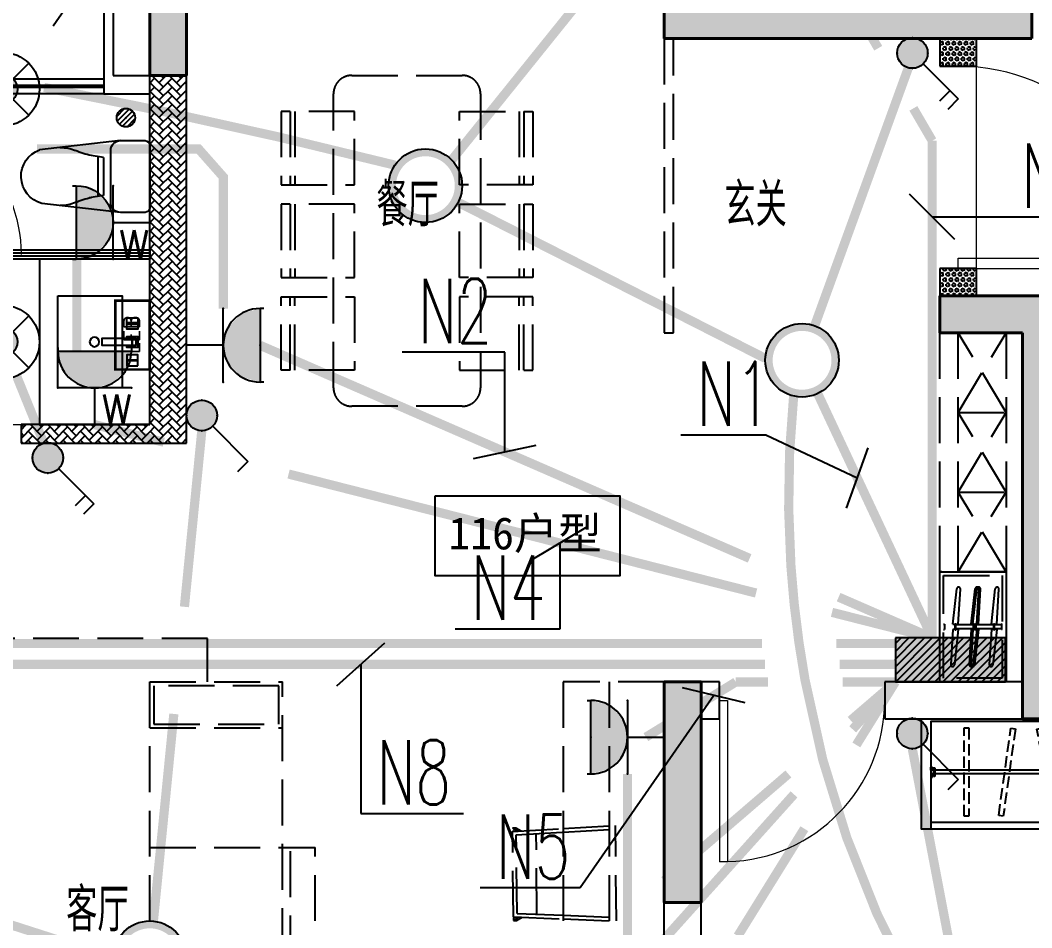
# Model space of a CAD drawing. Extents: x 3753737 to 4713801, y -857380 to 24339.
# Drawn here: x 4643144 to 4648649, y -734183 to -729246 of the extents above; entities that cross this region are included whole.
import ezdxf
from ezdxf.enums import TextEntityAlignment as Align

# ---------------------------------------------------------------- set-up
doc = ezdxf.new("R2010")
doc.units = 0
doc.header["$LTSCALE"] = 1000
doc.header["$MEASUREMENT"] = 0
for name, pattern in [('3.5方案汇报，与郭总、侯月琴确定户型_t8$0$高层_t8$0$DASH', [0.35, 0.25, -0.1]), ('A户型$0$DASH', [0.35, 0.25, -0.1]), ('DASH', [0.35, 0.25, -0.1])]:
    doc.linetypes.add(name, pattern=pattern)
doc.layers.get('0').update_dxf_attribs({"linetype": 'CONTINUOUS'})
for name, color, linetype in [('!!电气', 1, 'CONTINUOUS'), ('3.5方案汇报，与郭总、侯月琴确定户型_t8$0$高层_t8$0$LS-家具-LB', 8, 'CONTINUOUS'), ('5fur', 175, 'CONTINUOUS'), ('CURTWALL', 4, 'CONTINUOUS'), ('DIM-照明', 7, 'CONTINUOUS'), ('EQUIP-插座', 3, 'CONTINUOUS'), ('EQUIP-照明', 3, 'CONTINUOUS'), ('EQUIP-箱柜', 3, 'CONTINUOUS'), ('IP-bath&kitchen-JOHNSON', 4, 'CONTINUOUS'), ('LS-家具-LB', 8, 'CONTINUOUS'), ('LVTRY', 252, 'CONTINUOUS'), ('P-bath&kitchen-JOHNSON', 4, 'CONTINUOUS'), ('TEL_TEXT', 7, 'CONTINUOUS'), ('WALL', 252, 'CONTINUOUS'), ('WIRE-照明', 2, 'CONTINUOUS'), ('保温', 6, 'CONTINUOUS')]:
    doc.layers.add(name, color=color, linetype=linetype)
for name, color, linetype, lineweight in [('COLUMN', 252, 'CONTINUOUS', 40), ('EQUIP-消防', 3, 'CONTINUOUS', 20), ('PUB_HATCH', 8, 'CONTINUOUS', 9), ('PUB_TEXT', 7, 'CONTINUOUS', 20), ('WINDOW', 146, 'CONTINUOUS', 20)]:
    doc.layers.add(name, color=color, linetype=linetype, lineweight=lineweight)
doc.styles.add('_TCH_LABEL', font='COMPLEX', dxfattribs={"bigfont": 'GBCBIG'})
doc.styles.add('_TEL_DIM', font='SIMPLEX', dxfattribs={"width": 0.8, "height": 3.5, "bigfont": 'HZTXT'})
doc.styles.get("Standard").update_dxf_attribs({"font": 'gbenor.shx', "bigfont": 'gbcbig.shx'})
doc.styles.add('黑体', font='simhei.ttf')
pattern_1 = [(45, (0, 0), (0, 47.4157523), [100.584, -33.528]), (135, (23.708, 23.708), (3e-15, 47.4157523), [100.584, -33.528])]
pattern_2 = [(90, (0, 0), (-16.49778, 1e-15), [9.525, -19.05]), (210, (0, 0), (8.24889, -14.2874966), [9.525, -19.05]), (150, (6e-16, 9.525), (-8.24889, -14.2874966), [9.525, -19.05])]

# ---------------------------------------------------------------- blocks, each defined once
blk = doc.blocks.new('$lvtry$00000171')
for p, q in [((-74.2, 10.6), (-10.6, 74.2)), ((-69.8, -27.4), (27.4, 69.8)), ((-53, -53), (53, 53)), ((-27.4, -69.8), (69.8, 27.4)), ((10.6, -74.2), (74.2, -10.6))]:
    blk.add_line(p, q)
blk.add_circle((0, 0), 75)
blk.add_point((0, 0))
blk = doc.blocks.new('DSGDFGF')
blk.add_hatch(color=252).paths.add_polyline_path([(677792.1, 343575.9), (677790.9, 343578.7), (677782.6, 343575.2), (677783.8, 343572.5)])
at = {"color": 252}
for p, q in [((677781, 343575.1), (677792.8, 343580)), ((677781.6, 343574.8), (677782.2, 343575)), ((677792.6, 343568.1), (677782.1, 343568.1)), ((677792.6, 343566.8), (677782.1, 343566.8)), ((677782.2, 343575), (677783.5, 343571.8)), ((677782.3, 343566.8), (677782.3, 343547.2)), ((677783.5, 343571.8), (677792.7, 343575.6)), ((677787.3, 343577.7), (677787.3, 343538.6)), ((677791.4, 343578.9), (677793.1, 343579.6)), ((677791.4, 343578.9), (677792.7, 343575.6)), ((677792.3, 343566.8), (677792.3, 343545.4)), ((677781.8, 343558.8), (677784, 343558.3)), ((677784, 343558.3), (677781.8, 343558.3)), ((677792.9, 343558.9), (677790.7, 343558.4)), ((677790.7, 343558.4), (677792.9, 343558.4)), ((676457.7, 342790), (676387, 342860.7)), ((676468.9, 342807.1), (676404.1, 342871.9)), ((676471.8, 342832.4), (676429.4, 342874.8)), ((677752.3, 342860.3), (677792.3, 342860.3)), ((677752.3, 342080.3), (677752.3, 342860.3)), ((677792.3, 342080.3), (677792.3, 342860.3)), ((676415.3, 342775.8), (676372.8, 342818.3)), ((676440.6, 342778.8), (676375.8, 342843.6)), ((676451.7, 342700.2), (676317.3, 342700.2)), ((676451.7, 342700.2), (676891.6, 342650.1)), ((676292.3, 342675.2), (676292.3, 342335.2)), ((676505, 342363.4), (676505, 342646.9)), ((676543.6, 342608.4), (676622.4, 342622)), ((676543.6, 342608.4), (676543.6, 342402)), ((676575.6, 342613.9), (676575.6, 342396.5)), ((676451.7, 342310.2), (676879.4, 342358.9)), ((676543.6, 342402), (676622.4, 342388.4)), ((676317.3, 342310.2), (676451.7, 342310.2)), ((677792.3, 342080.3), (677752.3, 342080.3))]:
    blk.add_line(p, q, dxfattribs=at)
for points in [[(676792.3, 341855.3), (676442.3, 341855.3), (676442.3, 341355.6), (676792.3, 341355.6)], [(676357.2, 341735.5), (676357.2, 341675.5), (676417.2, 341675.5), (676417.2, 341735.5)], [(676412.2, 341708.5), (676412.2, 341702.5), (676362.2, 341702.5), (676362.2, 341708.5)], [(676387.2, 341585.5), (676387.2, 341625.5), (676367.2, 341625.5), (676367.2, 341585.5)], [(676387.2, 341625.5), (676387.2, 341585.5), (676552.2, 341585.5), (676552.2, 341625.5)], [(676357.2, 341475.5), (676357.2, 341535.5), (676417.2, 341535.5), (676417.2, 341475.5)], [(676412.2, 341502.5), (676412.2, 341508.5), (676362.2, 341508.5), (676362.2, 341502.5)]]:
    blk.add_lwpolyline(points, close=True, dxfattribs=at)
blk.add_lwpolyline([(676417.2, 341625.5), (676417.2, 341635.5), (676357.2, 341635.5), (676357.2, 341575.5), (676417.2, 341575.5), (676417.2, 341585.5)], dxfattribs=at)
blk.add_circle((676593.5, 341605.5), 26, dxfattribs=at)
for centre, radius, start, end in [((677793.5, 343561.9), 13.5, 155.1524, 208.9779), ((677800.8, 343573.5), 20.5, 177.9915, 196.9003), ((677781.4, 343574.2), 1, 111.5266, 175.7652), ((677800.9, 343573.5), 19.5, 177.4658, 196.2484), ((677781.9, 343574.4), 0.5, 112.733, 178.0542), ((677796, 343562.2), 14.6, 161.8973, 193.7147), ((677816.4, 343571), 24, 160.7609, 187.0487), ((677781, 343562.3), 12.4, 343.9451, 21.3478), ((677793.2, 343578.9), 1.17, 340.0401, 112.533), ((677781.3, 343561.9), 13.4, 330.1502, 25.0815), ((677793.2, 343579.1), 0.5, 340.7609, 112.533), ((677813.7, 343571.4), 20.6, 160.0401, 190.8473), ((677782.1, 343555.6), 0.5, 208.9779, 24.2283), ((677791.2, 343559.6), 9.42, 188.0154, 204.2283), ((677781.4, 343560.5), 11.7, 335.4186, 349.5177), ((677792.5, 343555.5), 0.5, 155.4186, 330.1502), ((676317.3, 342675.2), 25, 90, 180), ((676451.7, 342646.9), 53.3, 0, 90), ((676566.3, 342910.4), 293.8, 278.5172, 296.4631), ((676779.2, 342438.8), 224.1, 90, 111.4798), ((676839.7, 342506.4), 152.8, 285.0773, 70.1181), ((676451.7, 342363.4), 53.3, 270, 0), ((676566.3, 342100), 293.8, 63.5369, 81.4828), ((676779.2, 342571.5), 224.1, 248.5202, 270), ((676317.3, 342335.2), 25, 180, 270)]:
    blk.add_arc(centre, radius, start, end, dxfattribs=at)
at = {"color": 252, "lineweight": 13}
blk.add_arc((677772.3, 342080.3), 780, 91.4693, 180, dxfattribs=at)
at = {"color": 252, "extrusion": (0, 0, -1)}
blk.add_ellipse((676422.3, 342825.3), major_axis=(-35.4, 35.4), ratio=1, start_param=5.497787, end_param=11.780972, dxfattribs=at)
at = {"color": 252}
blk.add_open_spline([(677782.3, 343547.2), (677783.2, 343546.4), (677785, 343544.8), (677788.2, 343548.5), (677790.8, 343546.6), (677792.3, 343545.4)], degree=3, knots=[0, 0, 0, 0, 3.066329, 6.218313, 11.124135, 11.124135, 11.124135, 11.124135], dxfattribs=at)
blk.add_point((676422.3, 342825.3), dxfattribs=at)
at = {"layer": 'CURTWALL', "color": 252}
for p, q in [((676292.3, 342105.3), (677892.3, 342105.3)), ((676292.3, 342105.3), (676292.3, 342055.3)), ((676292.3, 342088.7), (677892.3, 342088.7)), ((677892.3, 342105.3), (677892.3, 342055.3)), ((676292.3, 342072), (677892.3, 342072)), ((676292.3, 342055.3), (677892.3, 342055.3))]:
    blk.add_line(p, q, dxfattribs=at)
at = {"layer": 'IP-bath&kitchen-JOHNSON', "color": 252}
for p, q in [((676492.3, 343855.3), (676492.3, 343055)), ((676542.3, 343855.3), (676542.3, 342955)), ((676755.5, 343548.5), (676817.3, 343638)), ((676542.3, 343553.9), (676542.4, 343406.7)), ((676715.9, 343490.9), (676591.6, 343490.9)), ((676715.9, 343469.9), (676591.6, 343469.9)), ((676803.7, 343480.3), (676967, 343480.3)), ((676755.5, 343412.1), (676817.3, 343322.7)), ((676492.3, 343055), (676292.3, 343055)), ((676542.3, 343035), (677892.3, 343035)), ((676542.3, 343000), (677192.3, 343000)), ((676542.3, 342990), (677192.3, 342990)), ((677192.3, 342990), (677192.3, 343000)), ((677892.3, 342990), (677792.3, 342990)), ((677792.3, 342980), (677792.3, 342990)), ((677892.3, 342980), (677792.3, 342980)), ((676542.3, 342955), (676292.3, 342955)), ((676542.3, 342955), (677892.3, 342955))]:
    blk.add_line(p, q, dxfattribs=at)
blk.add_lwpolyline([(676542.3, 343553.9), (676558.1, 343553.9), (676558.1, 343406.7), (676542.4, 343406.7)], dxfattribs=at)
for points in [[(676573, 343506.6, 0.364142), (676558.1, 343518.1, 0.020495)], [(676573, 343454, -0.364142), (676558.1, 343442.6, -0.020495)], [(676591.6, 343490.9, -0.21439), (676573, 343506.6, -7.649644)], [(676591.8, 343469.9, 0.214893), (676573, 343454, 7.649644)]]:
    blk.add_lwpolyline(points, format="xyb", dxfattribs=at)
blk.add_arc((676715.9, 343480.4), 10.5, 270.0085, 90.0085, dxfattribs=at)
for centre, major_axis, ratio, start_param, end_param in [((676723.6, 343480.4), (0, 53.6), 0.987577, 1.76809, 7.656688), ((676721.1, 343480.4), (0, -51), 0.990052, -1.36297, 4.504563), ((676720.1, 343480.4), (0, -26.8), 0.994812, -1.167677, 4.309269), ((676707.1, 343492.9), (-1.43, 0), 0.85, 4.712389, 10.995574), ((676707.1, 343467.9), (-1.43, 0), 0.85, -1.570796, 4.712389), ((676731.5, 343492.9), (-1.43, 0), 0.85, 4.712389, 10.995574), ((676731.5, 343467.9), (-1.43, 0), 0.85, 4.712389, 10.995574)]:
    blk.add_ellipse(centre, major_axis=major_axis, ratio=ratio, start_param=start_param, end_param=end_param, dxfattribs=at)
at = {"layer": 'LVTRY', "color": 252}
for p, q in [((676292.3, 341155.3), (676292.3, 342055.3)), ((676292.3, 342055.3), (676892.3, 342055.3)), ((676892.3, 342055.3), (676892.3, 341155.3)), ((676892.3, 341155.3), (676292.3, 341155.3))]:
    blk.add_line(p, q, dxfattribs=at)
at = {"layer": 'P-bath&kitchen-JOHNSON', "color": 252}
for p, q in [((677792.3, 343566.8), (677782.3, 343566.8)), ((677782.3, 343566.8), (677782.3, 342980)), ((677792.3, 342980), (677792.3, 343566.8)), ((677745, 343529.5), (677745, 343504.1)), ((677776.6, 343529.5), (677745, 343529.5)), ((677782.2, 343542.4), (677788.6, 343542.4)), ((677782.2, 343512.4), (677782.2, 343542.4)), ((677782.2, 343512.4), (677788.6, 343512.4)), ((677785.1, 343542.4), (677787.4, 343540.1)), ((677785.1, 343523.3), (677785.1, 343542.4)), ((677785.1, 343531.5), (677785.1, 343512.4)), ((677785.1, 343512.4), (677787.4, 343514.7)), ((677787.4, 343524.9), (677787.4, 343540.1)), ((677787.4, 343524.9), (677787.4, 343514.7)), ((677788.6, 343542.4), (677790.3, 343540.6)), ((677788.6, 343540.1), (677788.6, 343542.4)), ((677788.6, 343514.7), (677788.6, 343512.4)), ((677788.6, 343512.4), (677790.3, 343514.1)), ((677790.3, 343540.1), (677790.3, 343540.6)), ((677790.3, 343514.7), (677790.3, 343514.1)), ((677798.5, 343529.5), (677853.2, 343529.5)), ((677803.9, 343542.4), (677806.8, 343542.4)), ((677803.9, 343542.4), (677803.9, 343512.4)), ((677803.9, 343512.4), (677806.8, 343512.4)), ((677806.8, 343542.4), (677809.1, 343540.1)), ((677806.8, 343542.4), (677806.8, 343524.9)), ((677806.8, 343512.4), (677806.8, 343529.8)), ((677806.8, 343512.4), (677809.1, 343514.7)), ((677809.1, 343514.7), (677809.1, 343540.1)), ((677830.2, 343504.1), (677830.2, 343529.5)), ((677709.2, 343493.7), (677709.2, 343078.1)), ((677709.2, 343493.7), (677734.6, 343493.7)), ((677734.6, 343493.7), (677734.6, 343078.1)), ((677776.6, 343504.1), (677745, 343504.1)), ((677798.5, 343504.1), (677853.2, 343504.1)), ((677709.2, 343078.1), (677734.6, 343078.1)), ((677778.9, 343070), (677776.6, 343067.7)), ((677778.9, 343070), (677778.9, 343040)), ((677781.8, 343070), (677778.9, 343070)), ((677781.8, 343070), (677781.8, 343040)), ((677793.3, 343070), (677796.2, 343070)), ((677793.3, 343040), (677793.3, 343070)), ((677796.2, 343040), (677796.2, 343070)), ((677796.2, 343070), (677797.9, 343068.3)), ((677797.9, 343041.8), (677797.9, 343068.3)), ((677744.9, 343042.3), (677744.9, 343067.7)), ((677744.9, 343067.7), (677776.6, 343067.7)), ((677744.9, 343042.3), (677776.6, 343042.3)), ((677776.6, 343067.7), (677776.6, 343042.3)), ((677778.9, 343040), (677776.6, 343042.3)), ((677781.8, 343040), (677778.9, 343040)), ((677793.3, 343040), (677796.2, 343040)), ((677782.3, 342980), (677792.3, 342980))]:
    blk.add_line(p, q, dxfattribs=at)
at = {"layer": 'P-bath&kitchen-JOHNSON', "color": 252, "linetype": 'DASH'}
blk.add_arc((677778.5, 342977.6), 586.2, 89.7967, 179.3922, dxfattribs=at)
at = {"layer": 'P-bath&kitchen-JOHNSON', "color": 252}
blk.add_arc((677844.7, 343516.8), 15.3, 304.053, 55.9616, dxfattribs=at)
for centre, major_axis, start_param, end_param in [((677745, 343493.7), (0, 10.4), 0, 1.570796), ((677744.9, 343078.1), (0, 35.7), 1.570796, 3.141593), ((677744.9, 343078.1), (0, 10.4), 1.570796, 3.141593)]:
    blk.add_ellipse(centre, major_axis=major_axis, ratio=1, start_param=start_param, end_param=end_param, dxfattribs=at)
at = {"layer": 'LVTRY', "color": 252, "xscale": -0.6666666667107826, "yscale": 0.6666666667107826}
blk.add_blockref('$lvtry$00000171', (676672.3, 343725.3), dxfattribs=at)
blk = doc.blocks.new('GFDGFSDFGD')
at = {"layer": 'PUB_HATCH'}
for points in [[(426666.7, 373023.7), (426666.7, 372823.7), (427016.6, 372823.7), (427016.6, 372023.7), (427216.6, 372023.7), (427216.6, 373023.7)], [(429816.4, 372423.2), (429816.6, 372224), (431816.6, 372224), (431816.6, 372724), (431616.6, 372724), (431616.6, 372424), (430016.6, 372424)], [(431966.6, 370823.7), (431316.6, 370823.7), (431316.6, 370623.7), (431766.6, 370623.7), (431766.6, 368523.7), (432166.6, 368523.7), (432166.6, 368723.7), (431966.6, 368723.7)], [(429816.6, 368723.7), (429816.6, 367523.7), (430016.6, 367523.7), (430016.6, 368723.7)]]:
    blk.add_hatch(color=256, dxfattribs=at).paths.add_polyline_path(points)
at = {"layer": 'COLUMN', "color": 252}
for p, q in [((427216.6, 372023.7), (427216.6, 373023.7)), ((427016.6, 372823.7), (427016.6, 372023.7)), ((431816.6, 372224), (431816.6, 372724)), ((429816.4, 372423.2), (429816.6, 372224)), ((429816.6, 372224), (431816.6, 372224)), ((427016.6, 372023.7), (427216.6, 372023.7)), ((431966.6, 370823.7), (431316.6, 370823.7)), ((431316.6, 370823.7), (431316.6, 370623.7)), ((431316.6, 370623.7), (431766.6, 370623.7)), ((431766.6, 370623.7), (431766.6, 368523.7)), ((429816.6, 368723.7), (429816.6, 367523.7)), ((430016.6, 368723.7), (429816.6, 368723.7)), ((430016.6, 367523.7), (430016.6, 368723.7)), ((431766.6, 368523.7), (432166.6, 368523.7)), ((429816.6, 367523.7), (430016.6, 367523.7))]:
    blk.add_line(p, q, dxfattribs=at)
blk = doc.blocks.new('GDFGDGRD')
at = {"layer": '保温', "linetype": 'Continuous', "ltscale": 10}
h = blk.add_hatch(dxfattribs=at)
h.set_pattern_fill('HEX', color=251, scale=10, angle=90, style=0)
h.set_pattern_definition(pattern_2)
h.paths.add_polyline_path([(431316.6, 372073.7), (431516.6, 372073.7), (431516.7, 372223.7), (431316.7, 372223.7)])
at = {"layer": '保温', "linetype": 'ByBlock', "ltscale": 10}
h = blk.add_hatch(dxfattribs=at)
h.set_pattern_fill('AR-HBONE', color=251, scale=55)
h.set_pattern_definition(pattern_1)
h.paths.add_polyline_path([(427216.6, 370023.7), (427216.6, 372023.7), (427016.6, 372023.7), (427016.6, 370023.7)])
at = {"layer": '保温', "linetype": 'Continuous', "ltscale": 10}
h = blk.add_hatch(dxfattribs=at)
h.set_pattern_fill('HEX', color=251, scale=10, angle=90, style=0)
h.set_pattern_definition(pattern_2)
h.paths.add_polyline_path([(431316.6, 370823.7), (431516.6, 370823.7), (431516.7, 370973.7), (431316.7, 370973.7)])
at = {"layer": '保温', "linetype": 'ByBlock', "ltscale": 10}
h = blk.add_hatch(dxfattribs=at)
h.set_pattern_fill('AR-HBONE', color=251, scale=55)
h.set_pattern_definition(pattern_1)
h.paths.add_polyline_path([(427016.6, 370023.7), (427016.6, 370123.7), (426316.6, 370123.7), (426316.6, 370023.7)])
blk = doc.blocks.new('FGDGDGRDGRRD')
at = {"color": 252}
for p, q in [((430034.8, 366458.3), (430034.8, 367058.3)), ((430034.8, 367058.3), (430394.6, 367058.3)), ((430034.8, 366458.3), (430034.8, 367058.3)), ((430034.8, 367058.3), (430394.6, 367058.3)), ((430394.6, 367058.3), (430394.6, 366458.3)), ((430394.6, 367058.3), (430394.6, 367058.3)), ((430394.6, 367058.3), (430394.6, 366458.3)), ((430394.6, 367058.3), (430394.6, 367058.3)), ((430394.6, 366458.3), (430034.8, 366458.3)), ((430394.6, 366458.3), (430034.8, 366458.3))]:
    blk.add_line(p, q, dxfattribs=at)
at = {"layer": '5fur', "color": 252, "linetype": 'A户型$0$DASH'}
for p, q in [((428585, 369958.6), (428534.8, 369958.6)), ((428534.8, 369958.6), (428534.8, 368358.3)), ((428585, 369958.6), (428534.8, 369958.6)), ((428534.8, 369958.6), (428534.8, 368358.3)), ((428585, 368358.3), (428585, 369958.6)), ((428585, 368358.3), (428585, 369958.6)), ((426834.8, 369758.3), (427434.8, 369758.3)), ((426834.8, 369758.3), (427434.8, 369758.3)), ((426734.8, 368058.3), (426734.8, 369658.3)), ((426734.8, 368058.3), (426734.8, 369658.3)), ((427534.8, 369658.3), (427534.8, 368058.3)), ((427534.8, 369658.3), (427534.8, 368058.3)), ((426849.6, 369562.7), (426449.6, 369562.7)), ((426449.6, 369562.7), (426449.6, 369162.7)), ((426849.6, 369562.7), (426449.6, 369562.7)), ((426449.6, 369562.7), (426449.6, 369162.7)), ((426499.6, 369562.7), (426499.6, 369162.7)), ((426499.6, 369562.7), (426499.6, 369162.7)), ((426524.6, 369562.7), (426524.6, 369162.7)), ((426524.6, 369562.7), (426524.6, 369162.7)), ((426849.6, 369162.7), (426849.6, 369562.7)), ((426849.6, 369162.7), (426849.6, 369562.7)), ((427420, 369162.7), (427420, 369562.7)), ((427420, 369562.7), (427820, 369562.7)), ((427420, 369162.7), (427420, 369562.7)), ((427420, 369562.7), (427820, 369562.7)), ((427745, 369562.7), (427745, 369162.7)), ((427745, 369562.7), (427745, 369162.7)), ((427770, 369562.7), (427770, 369162.7)), ((427770, 369562.7), (427770, 369162.7)), ((427820, 369562.7), (427820, 369162.7)), ((427820, 369562.7), (427820, 369162.7)), ((426449.6, 369162.7), (426849.6, 369162.7)), ((426449.6, 369162.7), (426849.6, 369162.7)), ((427820, 369162.7), (427420, 369162.7)), ((427820, 369162.7), (427420, 369162.7)), ((426849.6, 369058.3), (426449.6, 369058.3)), ((426449.6, 369058.3), (426449.6, 368658.3)), ((426849.6, 369058.3), (426449.6, 369058.3)), ((426449.6, 369058.3), (426449.6, 368658.3)), ((426499.6, 369058.3), (426499.6, 368658.3)), ((426499.6, 369058.3), (426499.6, 368658.3)), ((426524.6, 369058.3), (426524.6, 368658.3)), ((426524.6, 369058.3), (426524.6, 368658.3)), ((426849.6, 368658.3), (426849.6, 369058.3)), ((426849.6, 368658.3), (426849.6, 369058.3)), ((427420, 368658.3), (427420, 369058.3)), ((427420, 369058.3), (427820, 369058.3)), ((427420, 368658.3), (427420, 369058.3)), ((427420, 369058.3), (427820, 369058.3)), ((427745, 369058.3), (427745, 368658.3)), ((427745, 369058.3), (427745, 368658.3)), ((427770, 369058.3), (427770, 368658.3)), ((427770, 369058.3), (427770, 368658.3)), ((427820, 369058.3), (427820, 368658.3)), ((427820, 369058.3), (427820, 368658.3)), ((426449.6, 368658.3), (426849.6, 368658.3)), ((426449.6, 368658.3), (426849.6, 368658.3)), ((427820, 368658.3), (427420, 368658.3)), ((427820, 368658.3), (427420, 368658.3)), ((426449.6, 368153.8), (426449.6, 368553.8)), ((426449.6, 368553.8), (426849.6, 368553.8)), ((426449.6, 368153.8), (426449.6, 368553.8)), ((426449.6, 368553.8), (426849.6, 368553.8)), ((426499.6, 368153.8), (426499.6, 368553.8)), ((426499.6, 368153.8), (426499.6, 368553.8)), ((426524.6, 368153.8), (426524.6, 368553.8)), ((426524.6, 368153.8), (426524.6, 368553.8)), ((426849.6, 368553.8), (426849.6, 368153.8)), ((426849.6, 368553.8), (426849.6, 368153.8)), ((427420, 368553.8), (427420, 368153.8)), ((427820, 368553.8), (427420, 368553.8)), ((427420, 368553.8), (427420, 368153.8)), ((427820, 368553.8), (427420, 368553.8)), ((427745, 368153.8), (427745, 368553.8)), ((427745, 368153.8), (427745, 368553.8)), ((427770, 368153.8), (427770, 368553.8)), ((427770, 368153.8), (427770, 368553.8)), ((427820, 368153.8), (427820, 368553.8)), ((427820, 368153.8), (427820, 368553.8)), ((428534.8, 368358.3), (428585, 368358.3)), ((428534.8, 368358.3), (428585, 368358.3)), ((430034.8, 368358.3), (430394.6, 368358.3)), ((430034.8, 367058.3), (430034.8, 368358.3)), ((430034.8, 368358.3), (430394.6, 368358.3)), ((430034.8, 367058.3), (430034.8, 368358.3)), ((430134.8, 368358.3), (430394.6, 368358.3)), ((430134.8, 367058.3), (430134.8, 368358.3)), ((430134.8, 367925), (430394.6, 368358.3)), ((430394.6, 367925), (430134.8, 368358.3)), ((430134.8, 368358.3), (430394.6, 368358.3)), ((430134.8, 367058.3), (430134.8, 368358.3)), ((430134.8, 367925), (430394.6, 368358.3)), ((430394.6, 367925), (430134.8, 368358.3)), ((430394.6, 368358.3), (430394.6, 367058.3)), ((430394.6, 368358.3), (430394.6, 367058.3)), ((430394.6, 368358.3), (430394.6, 367058.3)), ((430394.6, 368358.3), (430394.6, 367058.3)), ((426849.6, 368153.8), (426449.6, 368153.8)), ((426849.6, 368153.8), (426449.6, 368153.8)), ((427420, 368153.8), (427820, 368153.8)), ((427420, 368153.8), (427820, 368153.8)), ((427434.8, 367958.3), (426834.8, 367958.3)), ((427434.8, 367958.3), (426834.8, 367958.3)), ((430134.8, 367925), (430394.6, 367925)), ((430394.6, 367491.7), (430134.8, 367925)), ((430134.8, 367491.7), (430394.6, 367925)), ((430134.8, 367925), (430394.6, 367925)), ((430394.6, 367491.7), (430134.8, 367925)), ((430134.8, 367491.7), (430394.6, 367925)), ((430134.8, 367491.7), (430394.6, 367491.7)), ((430134.8, 367058.3), (430394.6, 367491.7)), ((430394.6, 367058.3), (430134.8, 367491.7)), ((430134.8, 367491.7), (430394.6, 367491.7)), ((430134.8, 367058.3), (430394.6, 367491.7)), ((430394.6, 367058.3), (430134.8, 367491.7)), ((430394.6, 367058.3), (430034.8, 367058.3)), ((430394.6, 367058.3), (430034.8, 367058.3)), ((430034.8, 366458.3), (430034.8, 367058.3)), ((430034.8, 367058.3), (430394.6, 367058.3)), ((430034.8, 366458.3), (430034.8, 367058.3)), ((430034.8, 367058.3), (430394.6, 367058.3)), ((430054.8, 366478.3), (430054.8, 367038.3)), ((430054.8, 367038.3), (430374.6, 367038.3)), ((430054.8, 366478.3), (430054.8, 367038.3)), ((430054.8, 367038.3), (430374.6, 367038.3)), ((430394.6, 367058.3), (430134.8, 367058.3)), ((430394.6, 367058.3), (430134.8, 367058.3)), ((430374.6, 367038.3), (430374.6, 366478.3)), ((430374.6, 367038.3), (430374.6, 366478.3)), ((430394.6, 367058.3), (430394.6, 366458.3)), ((430394.6, 367058.3), (430394.6, 366458.3)), ((430105.1, 366772.6), (430126.4, 366965.3)), ((430105.1, 366772.6), (430126.4, 366965.3)), ((430135.1, 366772.6), (430146.4, 366963.8)), ((430135.1, 366772.6), (430146.4, 366963.8)), ((430205.1, 366772.6), (430226.4, 366965.3)), ((430205.1, 366772.6), (430226.4, 366965.3)), ((430214.9, 366772.6), (430236.2, 366965.3)), ((430214.9, 366772.6), (430236.2, 366965.3)), ((430235.1, 366772.6), (430246.4, 366963.8)), ((430235.1, 366772.6), (430246.4, 366963.8)), ((430244.9, 366772.6), (430256.2, 366963.8)), ((430244.9, 366772.6), (430256.2, 366963.8)), ((430314.9, 366772.6), (430336.2, 366965.3)), ((430314.9, 366772.6), (430336.2, 366965.3)), ((430344.9, 366772.6), (430356.2, 366963.8)), ((430344.9, 366772.6), (430356.2, 366963.8)), ((430054.8, 366773.6), (430059.8, 366773.6)), ((430054.8, 366773.6), (430059.8, 366773.6)), ((430054.8, 366743.1), (430059.8, 366743.1)), ((430054.8, 366743.1), (430059.8, 366743.1)), ((430059.8, 366773.6), (430059.8, 366743.1)), ((430059.8, 366773.6), (430059.8, 366743.1)), ((430369.6, 366768.6), (430059.8, 366768.6)), ((430369.6, 366768.6), (430059.8, 366768.6)), ((430369.6, 366748.1), (430059.8, 366748.1)), ((430369.6, 366748.1), (430059.8, 366748.1)), ((430105.1, 366744), (430093.9, 366552.9)), ((430105.1, 366744), (430093.9, 366552.9)), ((430105.1, 366772.6), (430118.1, 366772.6)), ((430105.1, 366772.6), (430118.1, 366772.6)), ((430118.1, 366744), (430105.1, 366744)), ((430118.1, 366744), (430105.1, 366744)), ((430135.1, 366744), (430113.8, 366551.4)), ((430135.1, 366744), (430113.9, 366551.4)), ((430118.1, 366775.6), (430122.1, 366775.6)), ((430118.1, 366741), (430118.1, 366775.6)), ((430118.1, 366775.6), (430122.1, 366775.6)), ((430118.1, 366741), (430118.1, 366775.6)), ((430122.1, 366741), (430118.1, 366741)), ((430122.1, 366741), (430118.1, 366741)), ((430122.1, 366741), (430122.1, 366775.6)), ((430122.1, 366741), (430122.1, 366775.6)), ((430122.1, 366772.6), (430135.1, 366772.6)), ((430122.1, 366772.6), (430135.1, 366772.6)), ((430135.1, 366744), (430122.1, 366744)), ((430135.1, 366744), (430122.1, 366744)), ((430205.1, 366744), (430193.9, 366552.9)), ((430205.1, 366744), (430193.9, 366552.9)), ((430214.9, 366744), (430203.7, 366552.9)), ((430214.9, 366744), (430203.7, 366552.9)), ((430205.1, 366772.6), (430218.1, 366772.6)), ((430205.1, 366772.6), (430218.1, 366772.6)), ((430218.1, 366744), (430205.1, 366744)), ((430218.1, 366744), (430205.1, 366744)), ((430235.1, 366744), (430213.8, 366551.4)), ((430235.1, 366744), (430213.9, 366551.4)), ((430214.9, 366772.6), (430227.9, 366772.6)), ((430214.9, 366772.6), (430227.9, 366772.6)), ((430227.9, 366744), (430214.9, 366744)), ((430227.9, 366744), (430214.9, 366744)), ((430218.1, 366775.6), (430222.1, 366775.6)), ((430218.1, 366741), (430218.1, 366775.6)), ((430218.1, 366775.6), (430222.1, 366775.6)), ((430218.1, 366741), (430218.1, 366775.6)), ((430222.1, 366741), (430218.1, 366741)), ((430222.1, 366741), (430218.1, 366741)), ((430222.1, 366741), (430222.1, 366775.6)), ((430222.1, 366741), (430222.1, 366775.6)), ((430222.1, 366772.6), (430235.1, 366772.6)), ((430222.1, 366772.6), (430235.1, 366772.6)), ((430235.1, 366744), (430222.1, 366744)), ((430235.1, 366744), (430222.1, 366744)), ((430244.9, 366744), (430223.6, 366551.4)), ((430244.9, 366744), (430223.7, 366551.4)), ((430227.9, 366775.6), (430231.9, 366775.6)), ((430227.9, 366741), (430227.9, 366775.6)), ((430227.9, 366775.6), (430231.9, 366775.6)), ((430227.9, 366741), (430227.9, 366775.6)), ((430231.9, 366741), (430227.9, 366741)), ((430231.9, 366741), (430227.9, 366741)), ((430231.9, 366741), (430231.9, 366775.6)), ((430231.9, 366741), (430231.9, 366775.6)), ((430231.9, 366772.6), (430244.9, 366772.6)), ((430231.9, 366772.6), (430244.9, 366772.6)), ((430244.9, 366744), (430231.9, 366744)), ((430244.9, 366744), (430231.9, 366744)), ((430314.9, 366744), (430303.7, 366552.9)), ((430314.9, 366744), (430303.7, 366552.9)), ((430314.9, 366772.6), (430327.9, 366772.6)), ((430314.9, 366772.6), (430327.9, 366772.6)), ((430327.9, 366744), (430314.9, 366744)), ((430327.9, 366744), (430314.9, 366744)), ((430344.9, 366744), (430323.6, 366551.4)), ((430344.9, 366744), (430323.7, 366551.4)), ((430327.9, 366775.6), (430331.9, 366775.6)), ((430327.9, 366741), (430327.9, 366775.6)), ((430327.9, 366775.6), (430331.9, 366775.6)), ((430327.9, 366741), (430327.9, 366775.6)), ((430331.9, 366741), (430327.9, 366741)), ((430331.9, 366741), (430327.9, 366741)), ((430331.9, 366741), (430331.9, 366775.6)), ((430331.9, 366741), (430331.9, 366775.6)), ((430331.9, 366772.6), (430344.9, 366772.6)), ((430331.9, 366772.6), (430344.9, 366772.6)), ((430344.9, 366744), (430331.9, 366744)), ((430344.9, 366744), (430331.9, 366744)), ((430374.6, 366773.6), (430369.6, 366773.6)), ((430374.6, 366773.6), (430369.6, 366773.6)), ((430369.6, 366773.6), (430369.6, 366743.1)), ((430369.6, 366773.6), (430369.6, 366743.1)), ((430374.6, 366743.1), (430369.6, 366743.1)), ((430374.6, 366743.1), (430369.6, 366743.1)), ((426049.7, 366694.8), (424752.7, 366694.8)), ((426049.7, 366458.3), (426049.7, 366694.8)), ((430374.6, 366478.3), (430054.8, 366478.3)), ((430374.6, 366478.3), (430054.8, 366478.3)), ((425734.9, 363758.3), (425734.9, 366458.3)), ((425734.9, 366458.3), (426457.1, 366458.3)), ((426437.1, 366438.3), (425757.1, 366438.3)), ((425757.1, 366438.3), (425757.1, 366228.3)), ((426437.1, 366228.3), (426437.1, 366438.3)), ((426457.1, 363928.3), (426457.1, 366458.3)), ((428534.8, 366458.3), (427984.8, 366458.3)), ((427984.8, 366458.3), (427984.8, 363458.3)), ((428234.8, 366458.3), (428234.8, 363458.3)), ((428534.8, 363458.3), (428534.8, 366458.3)), ((430394.6, 366458.3), (430034.8, 366458.3)), ((430394.6, 366458.3), (430034.8, 366458.3)), ((425734.9, 366208.3), (426457.1, 366208.3)), ((425757.1, 366228.3), (426437.1, 366228.3)), ((427709.2, 365664.3), (427726.5, 365664.5)), ((427709.2, 365664.3), (427737.5, 365646.7)), ((427709.3, 365650.7), (427716.2, 365645.4)), ((427709.4, 365645), (427984.8, 365661.4)), ((427713.9, 365180.3), (427709.4, 365645)), ((427726.5, 365664.5), (427756.5, 365647.8)), ((427729.6, 365626.2), (427984.8, 365641.3)), ((427984.8, 365661.4), (428269.5, 365678.2)), ((427984.8, 365641.3), (428269.7, 365658.2)), ((428274.6, 365158.1), (428269.5, 365678.2)), ((427733.7, 365199.5), (427729.6, 365626.2)), ((427842.2, 365195.2), (427837.9, 365632.6)), ((425734.9, 365558.3), (426634.9, 365558.3)), ((426501.6, 363888.3), (426501.6, 365558.3)), ((426634.9, 363758.3), (426634.9, 365558.3)), ((427733.7, 365199.5), (427984.8, 365189.6)), ((427713.9, 365180.3), (427984.8, 365169.6)), ((427714, 365174.6), (427720.8, 365180)), ((427714, 365174.6), (427714.1, 365161)), ((427714.1, 365161), (427742, 365179.2)), ((427714.1, 365161), (427731.4, 365161.2)), ((427731.4, 365161.2), (427761.1, 365178.4)), ((427984.8, 365189.6), (428274.4, 365178.1)), ((427984.8, 365169.6), (428274.6, 365158.1))]:
    blk.add_line(p, q, dxfattribs=at)
for centre, radius, start, end in [((426834.8, 369658.3), 100, 90, 180), ((426834.8, 369658.3), 100, 90, 180), ((427434.8, 369658.3), 100, 0, 90), ((427434.8, 369658.3), 100, 0, 90), ((426834.8, 368058.3), 100, 180, 270), ((426834.8, 368058.3), 100, 180, 270), ((427434.8, 368058.3), 100, 270, 0), ((427434.8, 368058.3), 100, 270, 0), ((430136.4, 366964.3), 10, 356.9606, 174.2894), ((430136.4, 366964.3), 10, 356.9606, 174.2894), ((430236.4, 366964.3), 10, 356.9606, 174.2894), ((430236.4, 366964.3), 10, 356.9606, 174.2894), ((430246.2, 366964.3), 10, 356.9606, 174.2894), ((430246.2, 366964.3), 10, 356.9606, 174.2894), ((430346.2, 366964.3), 10, 356.9606, 174.2894), ((430346.2, 366964.3), 10, 356.9606, 174.2894), ((430103.9, 366552.3), 10, 176.9606, 354.2894), ((430103.9, 366552.3), 10, 176.9606, 354.2894), ((430203.9, 366552.3), 10, 176.9606, 354.2894), ((430203.9, 366552.3), 10, 176.9606, 354.2894), ((430213.7, 366552.3), 10, 176.9606, 354.2894), ((430213.7, 366552.3), 10, 176.9606, 354.2894), ((430313.7, 366552.3), 10, 176.9606, 354.2894), ((430313.7, 366552.3), 10, 176.9606, 354.2894)]:
    blk.add_arc(centre, radius, start, end, dxfattribs=at)
blk = doc.blocks.new('*U272')
at = {"layer": '3.5方案汇报，与郭总、侯月琴确定户型_t8$0$高层_t8$0$LS-家具-LB'}
for p, q in [((50, -280), (50, -263.4)), ((50, -263.4), (60.2, -263.4)), ((60.2, -263.4), (60.2, -280)), ((67.8, -313.4), (67.8, -267.1)), ((67.8, -267.1), (72.2, -267.1)), ((72.2, -267.1), (72.2, -313.4)), ((1727.8, -267.1), (1727.8, -313.4)), ((1732.2, -267.1), (1727.8, -267.1)), ((1732.2, -313.4), (1732.2, -267.1)), ((1739.8, -263.4), (1739.8, -280)), ((1750, -263.4), (1739.8, -263.4)), ((1750, -280), (1750, -263.4)), ((67.8, -280), (50, -280)), ((50, -280), (67.8, -280)), ((60.2, -280), (50, -280)), ((67.8, -300.5), (50, -300.5)), ((50, -300.5), (67.8, -300.5)), ((50, -300.5), (50, -317.1)), ((60.2, -300.5), (50, -300.5)), ((50, -317.1), (60.2, -317.1)), ((60.2, -317.1), (60.2, -300.5)), ((72.2, -313.4), (67.8, -313.4)), ((72.1, -280), (1727.8, -280)), ((72.1, -300.5), (1727.8, -300.5)), ((1727.8, -313.4), (1732.2, -313.4)), ((1732.2, -280), (1750, -280)), ((1732.2, -300.5), (1750, -300.5)), ((1739.8, -280), (1750, -280)), ((1739.8, -300.5), (1750, -300.5)), ((1739.8, -317.1), (1739.8, -300.5)), ((1750, -317.1), (1739.8, -317.1)), ((1750, -300.5), (1750, -317.1)), ((50, -565), (1750, -565)), ((50, -600), (1750, -600))]:
    blk.add_line(p, q, dxfattribs=at)
blk.add_lwpolyline([(50, -600), (50, -15), (1750, -15), (1750, -600), (1800, -600), (1800, 0), (0, 0), (0, -600), (50, -600)], dxfattribs=at)
at = {"layer": '3.5方案汇报，与郭总、侯月琴确定户型_t8$0$高层_t8$0$LS-家具-LB', "color": 251, "linetype": '3.5方案汇报，与郭总、侯月琴确定户型_t8$0$高层_t8$0$DASH', "ltscale": 0.25}
for points in [[(222.1, -50), (222.1, -530), (247.1, -530), (247.1, -50)], [(487.6, -52), (397, -523.3), (421.5, -528), (512.2, -56.7)], [(629.3, -54), (695, -529.5), (719.7, -526), (654.1, -50.5)], [(882.1, -50), (882.1, -530), (907.1, -530), (907.1, -50)], [(1147.6, -52), (1057, -523.3), (1081.5, -528), (1172.2, -56.7)], [(1289.3, -54), (1355, -529.5), (1379.7, -526), (1314.1, -50.5)], [(1542.1, -50), (1542.1, -530), (1567.1, -530), (1567.1, -50)]]:
    blk.add_lwpolyline(points, close=True, dxfattribs=at)
blk = doc.blocks.new('$DorLib2D$00000001')
for p, q in [((0.45, 0.975), (0.5, 0.975)), ((0.45, 0), (0.45, 0.975)), ((0.5, 0), (0.5, 0.975)), ((0.5, 0), (0.45, 0))]:
    blk.add_line(p, q)
at = {"lineweight": 13}
blk.add_arc((0.475, 0), 0.975, 91.4693, 180, dxfattribs=at)
blk = doc.blocks.new('A$C1C403CBE')
at = {"color": 252}
blk.add_lwpolyline([(7952.9, 5913.6), (8958.9, 5913.6), (8958.9, 5477.6), (7952.9, 5477.6)], close=True, dxfattribs=at)
at = {"layer": 'WALL', "color": 252}
for p, q in [((6400, 6300), (6400, 9000)), ((6600, 6200), (6600, 9000)), ((9200, 8400), (9200, 9000)), ((11200, 8400), (11200, 8500)), ((10700, 8400), (9200, 8400)), ((10700, 8400), (10700, 8250)), ((10900, 8250), (10900, 8400)), ((11000, 8400), (10900, 8400)), ((11000, 8400), (11000, 8400)), ((11000, 8400), (11200, 8400)), ((10700, 8250), (10900, 8250)), ((10900, 7150), (10700, 7150)), ((10700, 7150), (10700, 6800)), ((10900, 7000), (10900, 7150)), ((10900, 7000), (11250, 7000)), ((10700, 6800), (11150, 6800)), ((11150, 4900), (11150, 6800)), ((6400, 6300), (5700, 6300)), ((5700, 6300), (5700, 6200)), ((5700, 6200), (6600, 6200)), ((9200, 1900), (9200, 4900)), ((9500, 4900), (9200, 4900)), ((9500, 4700), (9500, 4900)), ((11150, 4900), (10400, 4900)), ((10400, 4900), (10400, 4700)), ((9400, 1800), (9400, 4700)), ((9400, 4700), (9500, 4700)), ((10400, 4700), (11250, 4700))]:
    blk.add_line(p, q, dxfattribs=at)
at = {"layer": 'WINDOW', "color": 252}
for p, q in [((10900, 7150), (10900, 8250)), ((4900, 6300, 800), (5700, 6300, 800))]:
    blk.add_line(p, q, dxfattribs=at)
at = {"layer": 'WINDOW', "color": 252, "linetype": 'DASH'}
blk.add_line((5700, 6200), (5700, 6300), dxfattribs=at)
at = {"color": 252}
for name in ['GFDGFSDFGD', 'GDFGDGRD']:
    blk.add_blockref(name, (-420616.6, -363823.7), dxfattribs=at)
blk.add_blockref('FGDGDGRDGRRD', (-419334.8, -361558.3))
at = {"color": 252, "xscale": -1}
blk.add_blockref('DSGDFGF', (682692.3, -334855.3), dxfattribs=at)
at = {"layer": 'LS-家具-LB', "xscale": -1}
blk.add_blockref('*U272', (12400, 4700), dxfattribs=at)
at = {"layer": 'WINDOW', "color": 252}
for p, xscale, yscale, zscale, rotation in [((10800, 7700), -1100, -1100, -1100, 90.00000000947153), ((9950, 4800), 900, 900, 900, 179.9999999988986)]:
    blk.add_blockref('$DorLib2D$00000001', p, dxfattribs=dict(at, xscale=xscale, yscale=yscale, zscale=zscale, rotation=rotation))
at = {"color": 252, "style": '黑体'}
blk.add_text('116户型', height=175, dxfattribs=at).set_placement((8025, 5621.5))
at = {"layer": 'PUB_TEXT', "color": 252}
for s, p in [('餐厅', (7633.5, 7377.8)), ('玄关', (9526.7, 7377.8)), ('客厅', (5945, 3542.5))]:
    blk.add_text(s, height=236.31, dxfattribs=at).set_placement(p)
blk = doc.blocks.new('$equip$00001149')
for p, q in [((-0.354, 0.354), (0.354, -0.354)), ((0.354, 0.354), (-0.354, -0.354))]:
    blk.add_line(p, q)
for radius in [0.5, 0.2]:
    blk.add_circle((0, 0), radius)
for points in [[(-0.1, 0.173), (0.1, 0.173), (-0.173, 0.1), (0.173, 0.1)], [(0, 0.2), (0, 0.2), (-0.1, 0.173), (0.1, 0.173)], [(-0.173, 0.1), (0.173, 0.1), (-0.2, 0), (0.2, 0)], [(-0.173, -0.1), (0.173, -0.1), (-0.2, 0), (0.2, 0)], [(-0.1, -0.173), (0.1, -0.173), (-0.173, -0.1), (0.173, -0.1)], [(0, -0.2), (0, -0.2), (-0.1, -0.173), (0.1, -0.173)]]:
    blk.add_solid(points)
at = {"flags": 9}
blk.add_attdef('A', (0, 0), '', height=0.00002, dxfattribs=at)
blk = doc.blocks.new('$equip$00001150')
at = {"const_width": 0.1}
blk.add_lwpolyline([(-0.45, 0, 1), (0.45, 0, 1)], format="xyb", close=True, dxfattribs=at)
blk.add_circle((0, 0), 0.5)
at = {"flags": 9}
blk.add_attdef('A', (0, 0), '', height=0.00002, dxfattribs=at)
blk = doc.blocks.new('$equip$00001764')
for p, q in [((-0.5, 1.05), (-0.5, 1)), ((-0.5, 1), (0.5, 1)), ((0.5, 1.05), (0.5, 1)), ((0.5, 0.5), (-0.5, 0.5)), ((0, 0.5), (0, 0))]:
    blk.add_line(p, q)
blk.add_arc((0, 1), 0.5, 180, 0)
for p in [(-0.5, 0.5), (0.5, 0.5), (0, 0)]:
    blk.add_point(p)
for points in [[(0.433, 0.75), (-0.433, 0.75), (0.5, 1), (-0.5, 1)], [(0.25, 0.567), (-0.25, 0.567), (0.433, 0.75), (-0.433, 0.75)], [(0, 0.5), (0, 0.5), (0.25, 0.567), (-0.25, 0.567)]]:
    blk.add_solid(points)
at = {"color": 7, "style": '_TEL_DIM'}
blk.add_attdef('$TEXT$', text='', height=0.4, dxfattribs=at).set_placement((0.303, 0.211), align=Align.MIDDLE_CENTER)
at = {"color": 7, "style": '_TEL_DIM', "flags": 1}
blk.add_attdef('A', text='', height=0.00002, dxfattribs=at).set_placement((0, 0), align=Align.MIDDLE_CENTER)
blk = doc.blocks.new('$equip$00002389')
for p, q in [((-0.65, 0.65), (-0.65, 0)), ((0.65, 0.65), (-0.65, 0.65)), ((0.65, 0), (0.65, 0.65)), ((-0.65, 0), (0.65, 0))]:
    blk.add_line(p, q)
at = {"const_width": 0.05}
blk.add_lwpolyline([(-0.65, 0.65), (0.65, 0.65), (0.65, 0), (-0.65, 0), (-0.65, 0.65), (0.65, 0.65)], dxfattribs=at)
for p in [(0, 0.65), (-0.65, 0.325), (0.65, 0.325), (0, 0)]:
    blk.add_point(p)
at = {"color": 7, "style": '_TEL_DIM'}
blk.add_attdef('$TEXT$', text='', height=0.3, dxfattribs=at).set_placement((0.006, 0.343), align=Align.MIDDLE_CENTER)
at = {"color": 7, "style": '_TEL_DIM', "flags": 1}
blk.add_attdef('A', text='', height=0.00002, dxfattribs=at).set_placement((0, 0), align=Align.MIDDLE_CENTER)
blk = doc.blocks.new('$equip$00001963')
for p, q in [((0.147, 0.356), (0.625, 0.833)), ((0.625, 0.833), (0.766, 0.692)), ((0.512, 0.72), (0.653, 0.579))]:
    blk.add_line(p, q)
blk.add_circle((0, 0.208), 0.208)
for p in [(0, 0.417), (-0.208, 0.208), (0.208, 0.208), (0, 0)]:
    blk.add_point(p)
for points in [[(0, 0.417), (0, 0.417), (-0.104, 0.389), (0.104, 0.389)], [(-0.18, 0.313), (0.18, 0.313), (-0.208, 0.208), (0.208, 0.208)], [(-0.104, 0.389), (0.104, 0.389), (-0.18, 0.313), (0.18, 0.313)], [(-0.18, 0.104), (0.18, 0.104), (-0.208, 0.208), (0.208, 0.208)], [(-0.104, 0.028), (0.104, 0.028), (-0.18, 0.104), (0.18, 0.104)], [(0, 0), (0, 0), (-0.104, 0.028), (0.104, 0.028)]]:
    blk.add_solid(points)
at = {"layer": 'TEL_TEXT', "style": '_TEL_DIM', "flags": 1}
blk.add_attdef('A', text='', height=0.00002, dxfattribs=at).set_placement((0, 0), align=Align.MIDDLE_CENTER)
blk = doc.blocks.new('$equip$00001237')
for p, q in [((-0.5, 1.05), (-0.5, 1)), ((-0.5, 1), (0.5, 1)), ((0.5, 1.05), (0.5, 1)), ((0.5, 0.5), (-0.5, 0.5)), ((0, 0.5), (0, 0))]:
    blk.add_line(p, q)
blk.add_arc((0, 1), 0.5, 180, 0)
for p in [(0, 1), (-0.5, 0.5), (0.5, 0.5), (0, 0)]:
    blk.add_point(p)
for points in [[(0.433, 0.75), (-0.433, 0.75), (0.5, 1), (-0.5, 1)], [(0.25, 0.567), (-0.25, 0.567), (0.433, 0.75), (-0.433, 0.75)], [(0, 0.5), (0, 0.5), (0.25, 0.567), (-0.25, 0.567)]]:
    blk.add_solid(points)
at = {"flags": 9}
blk.add_attdef('A', (0, 0), '', height=0.00002, dxfattribs=at)
blk = doc.blocks.new('$equip$00001962')
for p, q in [((0.147, 0.356), (0.625, 0.833)), ((0.625, 0.833), (0.766, 0.692))]:
    blk.add_line(p, q)
blk.add_circle((0, 0.208), 0.208)
for p in [(0, 0.417), (-0.208, 0.208), (0.208, 0.208), (0, 0)]:
    blk.add_point(p)
for points in [[(0, 0.417), (0, 0.417), (-0.104, 0.389), (0.104, 0.389)], [(-0.18, 0.313), (0.18, 0.313), (-0.208, 0.208), (0.208, 0.208)], [(-0.104, 0.389), (0.104, 0.389), (-0.18, 0.313), (0.18, 0.313)], [(-0.18, 0.104), (0.18, 0.104), (-0.208, 0.208), (0.208, 0.208)], [(-0.104, 0.028), (0.104, 0.028), (-0.18, 0.104), (0.18, 0.104)], [(0, 0), (0, 0), (-0.104, 0.028), (0.104, 0.028)]]:
    blk.add_solid(points)
at = {"layer": 'TEL_TEXT', "style": '_TEL_DIM', "flags": 1}
blk.add_attdef('A', text='', height=0.00002, dxfattribs=at).set_placement((0, 0), align=Align.MIDDLE_CENTER)
blk = doc.blocks.new('*X7')
at = {"color": 0}
for p, q in [((-250, 32.8), (-82.8, 200)), ((-250, 68.2), (-118.2, 200)), ((-250, 103.6), (-153.6, 200)), ((-250, 138.9), (-188.9, 200)), ((-250, 174.3), (-224.3, 200)), ((-247.5, 0), (-47.5, 200)), ((-212.1, 0), (-12.1, 200)), ((-176.8, 0), (23.2, 200)), ((-141.4, 0), (58.6, 200)), ((-106.1, 0), (93.9, 200)), ((-70.7, 0), (129.3, 200)), ((-35.4, 0), (164.6, 200)), ((0, 0), (200, 200)), ((35.4, 0), (235.4, 200)), ((70.7, 0), (250, 179.3)), ((106.1, 0), (250, 143.9)), ((141.4, 0), (250, 108.6)), ((176.8, 0), (250, 73.2)), ((212.1, 0), (250, 37.9)), ((247.5, 0), (250, 2.5))]:
    blk.add_line(p, q, dxfattribs=at)
blk = doc.blocks.new('$equip$00001421')
for p, q in [((0.75, 0.6), (-0.75, 0.6)), ((-0.75, 0.6), (-0.75, 0)), ((0.75, 0), (0.75, 0.6)), ((-0.75, 0), (0.75, 0))]:
    blk.add_line(p, q)
at = {"const_width": 0.6}
blk.add_lwpolyline([(-0.75, 0.3), (0.75, 0.3)], dxfattribs=at)
for p in [(0, 0.6), (-0.75, 0.3), (0.75, 0.3), (0, 0)]:
    blk.add_point(p)
at = {"xscale": 0.00300000000061118, "yscale": 0.00300000000061118, "zscale": 0.00300000000061118}
blk.add_blockref('*X7', (0, 0), dxfattribs=at)
at = {"style": '_TCH_LABEL', "flags": 9}
blk.add_attdef('A', (0, 0), '', height=0.00002, dxfattribs=at)

msp = doc.modelspace()

# ---------------------------------------------------------------- linework, layer by layer
at = {"layer": 'DIM-照明'}
for p, q in [((4648230.6, -730440.1), (4647983.1, -730192.7)), ((4645609.8, -731631.3), (4645952, -731557.5)), ((4647639.5, -731901.5), (4647758.5, -731572.3)), ((4645929.9, -732180.2), (4646230.7, -732001.3)), ((4644866.1, -732866.7), (4645127.8, -732634.3)), ((4647088.9, -732960.4), (4646748.5, -732878.8))]:
    msp.add_line(p, q, dxfattribs=at)
for points in [[(4648106.9, -730316.4), (4648505.1, -730316.4)], [(4648505.1, -730316.4), (4649064.1, -730316.4)], [(4645781, -731052.4), (4645222, -731052.4)], [(4645780.9, -731594.4), (4645781, -731052.4)], [(4647201.4, -731503.7), (4646738.4, -731503.7)], [(4647699, -731736.9), (4647201.4, -731503.7)], [(4646080.3, -732090.7), (4646080.3, -732558.2)], [(4646080.3, -732558.2), (4645510.6, -732558.2)], [(4644997, -732750.5), (4644997, -733562.6)], [(4646918.7, -732919.6), (4646191.5, -733966.8)], [(4644997, -733562.6), (4645556, -733562.6)], [(4646191.5, -733966.8), (4645646.1, -733966.8)]]:
    msp.add_lwpolyline(points, dxfattribs=at)
at = {"layer": 'WIRE-照明', "linetype": 'Continuous', "const_width": 50}
for points in [[(4645492, -730007.1), (4646957.2, -728187.9)], [(4647813.1, -729398.7), (4647548.6, -728945.6)], [(4647977.1, -729505.3), (4647467, -730908.5)], [(4647978.1, -729502.6), (4647977.1, -729505.3)], [(4648106.9, -729901.9), (4648004.2, -729726)], [(4648106.9, -732606.5), (4648106.9, -729901.9)], [(4644248.6, -730814.7), (4644248.6, -730098.6), (4644114.1, -729946.5), (4643234.1, -729946.5)], [(4647198.9, -731086.4), (4645526.9, -730237.1)], [(4643451.4, -730546.5), (4643451.4, -731046.5)], [(4647113.1, -732174.1), (4644448.6, -731014.7)], [(4643271.9, -731547), (4643123.8, -731181.8)], [(4648106.9, -732606.5), (4647483.6, -731277.5)], [(4643924.8, -731542.2), (4643548.6, -731446.5)], [(4644131.9, -731479.8), (4644037.3, -732437.4)], [(4643273, -731549.7), (4643271.9, -731547)], [(4647148.4, -732362.6), (4644604.1, -731715.1)], [(4647197.2, -732750.5), (4641352.6, -732750.5), (4640637.3, -732361)], [(4648106.9, -732606.5), (4647597.5, -732384.8)], [(4648106.9, -732606.5), (4647561.4, -732467.7)], [(4647180.4, -732637.4), (4641806.1, -732637.4)], [(4647906.3, -732637.4), (4647584.5, -732637.4)], [(4647906.3, -732750.5), (4647602.7, -732750.5)], [(4647037.9, -732846.5), (4646548.6, -733146.5)], [(4647213.3, -732846.5), (4647037.9, -732846.5)], [(4647906.3, -732846.5), (4647620, -732846.5)], [(4647663.2, -733055.4), (4647906.3, -732846.5)], [(4647674, -733103.9), (4647906.3, -732846.5)], [(4647693.8, -733188.9), (4647906.3, -732846.5)], [(4643979.7, -733020.1), (4643868.3, -734147.4)], [(4647998.6, -733210), (4648311.2, -734850)], [(4646448.6, -735346.5), (4646448.6, -733346.5)], [(4646648.6, -733927.4), (4647324, -733346.9)], [(4646550.2, -735299.5), (4646550.2, -734354.3), (4647354.6, -733458)], [(4647048.8, -734228.3), (4647411, -733644.6)]]:
    msp.add_lwpolyline(points, dxfattribs=at)
at = {"layer": 'WIRE-照明', "color": 2, "linetype": 'Continuous', "const_width": 50}
msp.add_lwpolyline([(4645182.8, -730034.7, 0.014648), (4643273.6, -729611.8)], format="xyb", dxfattribs=at)
at = {"layer": 'WIRE-照明', "linetype": 'Continuous', "const_width": 50}
for points in [[(4647352.6, -731291.1, 0.041484), (4647337.9, -732214.9, 0.041484)], [(4647337.9, -732214.9, 0.028061), (4647414.7, -732835.7, 0.010036)], [(4647414.7, -732835.7, 0.099869), (4648229.5, -734885.9)], [(4643648.6, -734346.5, 0.119431), (4640647.9, -733981.4, 0.119431)]]:
    msp.add_lwpolyline(points, format="xyb", dxfattribs=at)

# ---------------------------------------------------------------- block references
at = {"layer": '!!电气'}
msp.add_blockref('A$C1C403CBE', (4637448.6, -737746.5), dxfattribs=at)
at = {"layer": 'EQUIP-插座', "color": 6}
ref = msp.add_blockref('$equip$00001764', (4643848.6, -730346.5), dxfattribs=dict(at, xscale=-400, yscale=400, zscale=400, rotation=90.00000000122533))
ref.add_attrib('$TEXT$', 'W', dxfattribs={"layer": '0', "color": 7, "height": 160, "style": '_TEL_DIM'}).set_placement((4643764.2, -730467.7), align=Align.MIDDLE_CENTER)
at = {"layer": 'EQUIP-插座', "color": 2, "xscale": 400, "yscale": 400, "zscale": 400}
for p, rotation in [((4644048.6, -731014.7), 270), ((4646648.6, -733146.5), 90)]:
    msp.add_blockref('$equip$00001237', p, dxfattribs=dict(at, rotation=rotation))
msp.add_blockref('$equip$00001764', (4643548.6, -731446.5), dxfattribs=at).add_auto_attribs({'$TEXT$': 'W'})
at = {"layer": 'EQUIP-消防', "color": 7, "xscale": 288, "yscale": 288, "zscale": 288, "rotation": 90}
msp.add_blockref('$equip$00002389', (4643848.6, -730959.3), dxfattribs=at).add_auto_attribs({'$TEXT$': 'LEB'})
at = {"layer": 'EQUIP-照明', "xscale": 400, "yscale": 400, "zscale": 400, "rotation": 270.0000000012968}
for p in [(4647915.6, -729424.9), (4643210.5, -731627.4)]:
    msp.add_blockref('$equip$00001963', p, dxfattribs=at)
at = {"layer": 'EQUIP-照明', "color": 2, "xscale": 400, "yscale": 400, "zscale": 400}
for name, p in [('$equip$00001149', (4643048.6, -729621.5)), ('$equip$00001150', (4645348.6, -730146.5)), ('$equip$00001149', (4643048.6, -730996.5)), ('$equip$00001150', (4647398.6, -731096.5)), ('$equip$00001150', (4643848.6, -734346.5))]:
    msp.add_blockref(name, p, dxfattribs=at)
at = {"layer": 'EQUIP-照明', "color": 2, "xscale": 400, "yscale": 400, "zscale": 400, "rotation": 270}
for p in [(4644048.6, -731396.5), (4647915.3, -733126.7)]:
    msp.add_blockref('$equip$00001962', p, dxfattribs=at)
at = {"layer": 'EQUIP-箱柜', "color": 2, "xscale": 400, "yscale": 400, "zscale": 400}
msp.add_blockref('$equip$00001421', (4648206.3, -732846.5), dxfattribs=at)

# ---------------------------------------------------------------- texts
at = {"layer": 'DIM-照明', "color": 7, "style": '_TEL_DIM', "width": 0.64}
for s, p in [('N3', (4648592.6, -730266.4)), ('N2', (4645309.5, -731002.4)), ('N1', (4646825.9, -731453.7)), ('N4', (4645598.1, -732508.2)), ('N8', (4645084.5, -733512.6)), ('N5', (4645733.6, -733916.8))]:
    msp.add_text(s, height=350, dxfattribs=at).set_placement(p)

doc.saveas('drawing.dxf')
